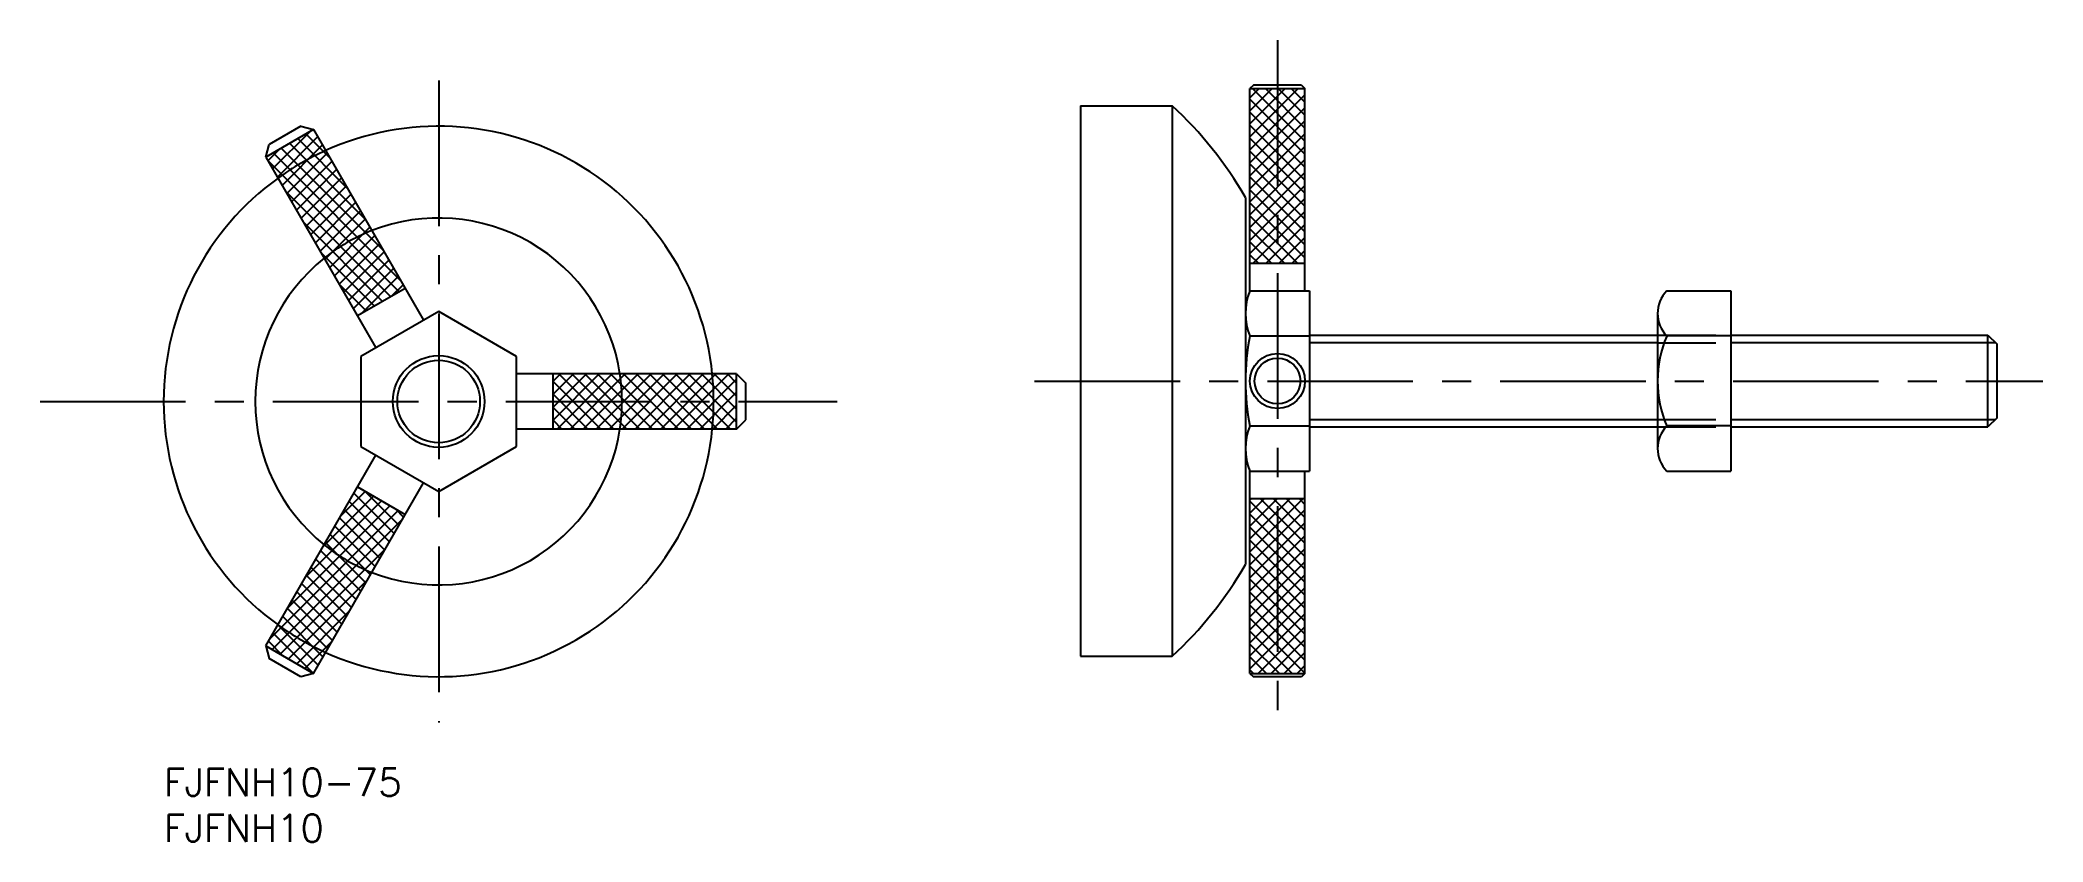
# Model space of a CAD drawing. Extents: x -13 to 205, y -8 to 79.
import ezdxf

# ---------------------------------------------------------------- set-up
doc = ezdxf.new("R2010")
doc.units = 0
doc.header["$LTSCALE"] = 0.5
doc.linetypes.add('CENTER', pattern=[50.8, 31.75, -6.35, 6.35, -6.35])
doc.linetypes.add('DASHED', pattern=[19.05, 12.7, -6.35])
for name, color, linetype in [('MSM_CENTER', 1, 'CENTER'), ('MSM_CONTINUOUS', 7, 'CONTINUOUS'), ('MSM_DASHED', 4, 'DASHED'), ('MSM_NARROW', 5, 'CONTINUOUS'), ('MSM_PART_NUMBER', 7, 'CONTINUOUS')]:
    doc.layers.add(name, color=color, linetype=linetype)
doc.styles.get("Standard").update_dxf_attribs({"font": 'txt.shx', "height": 3, "bigfont": 'bigfont.shx'})

msp = doc.modelspace()

# ---------------------------------------------------------------- linework, layer by layer
at = {"layer": 'MSM_CENTER'}
for p, q in [((121.5, 79.4), (121.5, 5.08)), ((30, 75.01), (30, 5.01)), ((95, 42.24), (205, 42.24)), ((-13.48, 40.01), (73.47, 40.01))]:
    msp.add_line(p, q, dxfattribs=at)
at = {"layer": 'MSM_CONTINUOUS'}
for p, q in [((118.87, 74.49), (118.5, 74.12)), ((124.13, 74.49), (118.87, 74.49)), ((124.13, 74.49), (124.5, 74.12)), ((100, 72.24), (100, 12.24)), ((100, 72.24), (110, 72.24)), ((110, 72.24), (110, 12.24)), ((118.5, 74.12), (124.5, 74.12)), ((118.5, 52.06), (118.5, 74.12)), ((124.5, 52.06), (124.5, 74.12)), ((14.98, 70.02), (11.51, 68.02)), ((14.98, 70.02), (16.34, 69.66)), ((16.34, 69.66), (11.15, 66.66)), ((11.15, 66.66), (11.51, 68.02)), ((16.34, 69.66), (28.34, 48.87)), ((11.15, 66.66), (23.15, 45.87)), ((118, 62.24), (118, 22.24)), ((118.5, 55.07), (124.5, 55.07)), ((26.34, 52.34), (21.15, 49.34)), ((118.5, 52.06), (125, 52.06)), ((125, 52.06), (125, 32.43)), ((163.96, 52.06), (170.96, 52.06)), ((170.96, 52.06), (170.96, 32.43)), ((30, 49.83), (21.5, 44.92)), ((38.5, 44.92), (30, 49.83)), ((162.96, 49.61), (162.96, 34.88)), ((118.5, 47.15), (125, 47.15)), ((125, 47.24), (162.96, 47.24)), ((170.96, 47.15), (163.96, 47.15)), ((170.96, 47.24), (199, 47.24)), ((199, 47.24), (200, 46.24)), ((199, 37.24), (199, 47.24)), ((200, 38.24), (200, 46.24)), ((21.5, 44.92), (21.5, 35.1)), ((38.5, 35.1), (38.5, 44.92)), ((62.5, 43.01), (38.5, 43.01)), ((42.5, 37.01), (42.5, 43.01)), ((62.5, 37.01), (62.5, 43.01)), ((62.5, 43.01), (63.5, 42.01)), ((63.5, 38.01), (63.5, 42.01)), ((62.5, 37.01), (63.5, 38.01)), ((118.5, 37.34), (125, 37.34)), ((125, 37.24), (162.96, 37.24)), ((170.96, 37.34), (163.96, 37.34)), ((170.96, 37.24), (199, 37.24)), ((200, 38.24), (199, 37.24)), ((21.5, 35.1), (30, 30.2)), ((30, 30.2), (38.5, 35.1)), ((62.5, 37.01), (38.5, 37.01)), ((11.15, 13.37), (23.15, 34.15)), ((16.34, 10.37), (28.34, 31.15)), ((21.15, 30.69), (26.34, 27.69)), ((118.5, 32.43), (125, 32.43)), ((118.5, 10.37), (118.5, 32.43)), ((124.5, 10.37), (124.5, 32.43)), ((163.96, 32.43), (170.96, 32.43)), ((118.5, 29.42), (124.5, 29.42)), ((118.5, 29.26), (118.66, 29.42)), ((11.15, 13.37), (16.34, 10.37)), ((11.15, 13.37), (11.51, 12)), ((14.98, 10), (11.51, 12)), ((100, 12.24), (110, 12.24)), ((16.34, 10.37), (14.98, 10)), ((16.31, 10.39), (16.42, 10.49)), ((118.5, 10.37), (118.87, 10)), ((118.5, 10.37), (124.5, 10.37)), ((124.13, 10), (118.87, 10)), ((124.5, 10.37), (124.13, 10))]:
    msp.add_line(p, q, dxfattribs=at)
for centre, radius in [((30, 40.01), 5), ((30, 40.01), 4.5), ((121.5, 42.24), 3), ((121.5, 42.24), 2.5)]:
    msp.add_circle(centre, radius, dxfattribs=at)
for centre, radius, start, end in [((82.18, 41.79), 41.25, 29.7298, 47.5898), ((30, 40.01), 30, 5.7392, 114.2608), ((30, 40.01), 30, 125.7392, 234.2608), ((30, 40.01), 20, 8.6269, 111.3731), ((30, 40.01), 20, 128.6269, 231.3731), ((124.27, 49.61), 6.27, 156.965, 203.035), ((166.47, 49.61), 3.51, 135.6541, 224.3459), ((142.33, 42.24), 24.33, 168.3649, 191.6351), ((175.5, 42.24), 12.54, 156.965, 203.035), ((124.27, 34.88), 6.27, 156.965, 203.035), ((166.47, 34.88), 3.51, 135.6541, 224.3459), ((30, 40.01), 30, 245.7392, 354.2608), ((30, 40.01), 20, 248.6269, 351.3731), ((82.18, 42.7), 41.25, 312.4102, 330.2702)]:
    msp.add_arc(centre, radius, start, end, dxfattribs=at)
at = {"layer": 'MSM_DASHED'}
for p, q in [((162.96, 47.24), (170.96, 47.24)), ((162.96, 46.42), (170.96, 46.42)), ((162.96, 38.06), (170.96, 38.06)), ((162.96, 37.24), (170.96, 37.24))]:
    msp.add_line(p, q, dxfattribs=at)
for centre, radius, start, end in [((30, 40.01), 30, 114.2608, 125.7392), ((30, 40.01), 20, 111.3731, 128.6269), ((30, 40.01), 20, 351.3731, 8.6269), ((30, 40.01), 30, 354.2608, 5.7392), ((30, 40.01), 20, 231.3731, 248.6269), ((30.01, 40.06), 30.05, 234.2972, 245.758)]:
    msp.add_arc(centre, radius, start, end, dxfattribs=at)
at = {"layer": 'MSM_NARROW'}
for p, q in [((118.5, 73.1), (119.52, 74.12)), ((118.5, 71.69), (120.93, 74.12)), ((118.5, 70.27), (122.35, 74.12)), ((118.5, 68.86), (123.76, 74.12)), ((118.5, 67.45), (124.5, 73.45)), ((118.5, 72.97), (124.5, 66.97)), ((118.76, 74.12), (124.5, 68.39)), ((120.18, 74.12), (124.5, 69.8)), ((121.59, 74.12), (124.5, 71.21)), ((123.01, 74.12), (124.5, 72.63)), ((124.42, 74.12), (124.5, 74.04)), ((118.5, 66.03), (124.5, 72.03)), ((118.5, 71.56), (124.5, 65.56)), ((118.5, 64.62), (124.5, 70.62)), ((118.5, 70.14), (124.5, 64.14)), ((11.89, 65.37), (15.97, 69.44)), ((12.41, 64.47), (16.8, 68.86)), ((12.93, 63.57), (17.32, 67.97)), ((13.72, 68.15), (21.99, 59.88)), ((14.62, 68.66), (20.06, 63.23)), ((15.52, 69.18), (18.12, 66.58)), ((118.5, 63.2), (124.5, 69.2)), ((118.5, 68.73), (124.5, 62.73)), ((118.5, 61.79), (124.5, 67.79)), ((11.38, 66.26), (12.62, 67.51)), ((11.39, 66.24), (25.68, 51.95)), ((11.93, 67.11), (25.85, 53.19)), ((12.83, 67.63), (23.92, 56.54)), ((13.45, 62.68), (17.84, 67.07)), ((13.96, 61.78), (18.36, 66.17)), ((118.5, 67.31), (124.5, 61.31)), ((118.5, 60.37), (124.5, 66.37)), ((118.5, 65.9), (124.5, 59.9)), ((14.48, 60.88), (18.87, 65.28)), ((15, 59.99), (19.39, 64.38)), ((15.52, 59.09), (19.91, 63.48)), ((118.5, 58.96), (124.5, 64.96)), ((118.5, 64.49), (124.5, 58.49)), ((118.5, 57.55), (124.5, 63.55)), ((13.32, 62.89), (24.78, 51.43)), ((16.03, 58.19), (20.43, 62.59)), ((16.55, 57.3), (20.94, 61.69)), ((118.5, 63.07), (124.5, 57.07)), ((118.5, 56.13), (124.5, 62.13)), ((118.5, 61.66), (124.5, 55.66)), ((15.25, 59.55), (23.88, 50.92)), ((17.07, 56.4), (21.46, 60.79)), ((17.59, 55.5), (21.98, 59.9)), ((18.11, 54.61), (22.5, 59)), ((118.5, 60.24), (123.67, 55.07)), ((118.85, 55.07), (124.5, 60.72)), ((120.27, 55.07), (124.5, 59.3)), ((18.62, 53.71), (23.02, 58.1)), ((19.14, 52.81), (23.53, 57.21)), ((118.5, 58.83), (122.26, 55.07)), ((118.5, 57.42), (120.85, 55.07)), ((121.68, 55.07), (124.5, 57.89)), ((17.19, 56.2), (22.99, 50.4)), ((19.66, 51.92), (24.05, 56.31)), ((20.18, 51.02), (24.57, 55.41)), ((118.5, 56), (119.43, 55.07)), ((123.09, 55.07), (124.5, 56.48)), ((19.12, 52.85), (22.09, 49.88)), ((20.69, 50.12), (25.09, 54.52)), ((21.56, 49.57), (25.6, 53.62)), ((24.9, 51.51), (26.12, 52.72)), ((21.05, 49.51), (21.19, 49.36)), ((125, 46.43), (162.96, 46.43)), ((170.96, 46.43), (199.81, 46.43)), ((42.5, 37.99), (47.52, 43.01)), ((42.5, 39.4), (46.11, 43.01)), ((42.5, 40.81), (44.69, 43.01)), ((42.5, 42.23), (43.28, 43.01)), ((42.5, 42.2), (47.69, 37.01)), ((42.94, 37.01), (48.94, 43.01)), ((43.1, 43.01), (49.1, 37.01)), ((44.35, 37.01), (50.35, 43.01)), ((44.52, 43.01), (50.52, 37.01)), ((45.76, 37.01), (51.76, 43.01)), ((45.93, 43.01), (51.93, 37.01)), ((47.18, 37.01), (53.18, 43.01)), ((47.34, 43.01), (53.34, 37.01)), ((48.59, 37.01), (54.59, 43.01)), ((48.76, 43.01), (54.76, 37.01)), ((50.01, 37.01), (56.01, 43.01)), ((50.17, 43.01), (56.17, 37.01)), ((51.42, 37.01), (57.42, 43.01)), ((51.59, 43.01), (57.59, 37.01)), ((52.84, 37.01), (58.84, 43.01)), ((53, 43.01), (59, 37.01)), ((54.25, 37.01), (60.25, 43.01)), ((54.41, 43.01), (60.41, 37.01)), ((55.66, 37.01), (61.66, 43.01)), ((55.83, 43.01), (61.83, 37.01)), ((57.08, 37.01), (62.5, 42.43)), ((57.24, 43.01), (62.5, 37.76)), ((58.66, 43.01), (62.5, 39.17)), ((60.07, 43.01), (62.5, 40.59)), ((61.49, 43.01), (62.5, 42)), ((42.5, 40.79), (46.27, 37.01)), ((42.5, 39.37), (44.86, 37.01)), ((58.49, 37.01), (62.5, 41.01)), ((59.91, 37.01), (62.5, 39.6)), ((42.5, 37.96), (43.44, 37.01)), ((61.32, 37.01), (62.5, 38.19)), ((125, 38.06), (162.96, 38.06)), ((170.96, 38.06), (199.81, 38.06)), ((13.55, 17.52), (24.68, 28.65)), ((15.48, 20.87), (23.78, 29.17)), ((17.41, 24.21), (22.88, 29.69)), ((19.34, 27.56), (21.99, 30.2)), ((20.24, 29.11), (24.63, 24.72)), ((20.75, 30), (25.15, 25.61)), ((21.95, 30.23), (25.66, 26.51)), ((118.5, 27.85), (120.07, 29.42)), ((118.5, 26.43), (121.49, 29.42)), ((118.5, 25.02), (122.9, 29.42)), ((118.5, 23.61), (124.31, 29.42)), ((118.5, 29.13), (124.5, 23.13)), ((119.63, 29.42), (124.5, 24.55)), ((121.04, 29.42), (124.5, 25.96)), ((122.45, 29.42), (124.5, 27.37)), ((123.87, 29.42), (124.5, 28.79)), ((11.62, 14.18), (25.57, 28.13)), ((11.83, 12.97), (26.08, 27.22)), ((18.68, 26.42), (23.08, 22.03)), ((19.2, 27.31), (23.59, 22.92)), ((19.72, 28.21), (24.11, 23.82)), ((25.29, 28.29), (26.18, 27.4)), ((118.5, 22.19), (124.5, 28.19)), ((118.5, 27.72), (124.5, 21.72)), ((118.5, 20.78), (124.5, 26.78)), ((118.5, 26.3), (124.5, 20.3)), ((17.65, 24.62), (22.04, 20.23)), ((18.17, 25.52), (22.56, 21.13)), ((118.5, 19.36), (124.5, 25.36)), ((118.5, 24.89), (124.5, 18.89)), ((12.72, 12.46), (24.14, 23.88)), ((16.09, 21.93), (20.49, 17.54)), ((16.61, 22.83), (21, 18.44)), ((17.13, 23.73), (21.52, 19.34)), ((118.5, 17.95), (124.5, 23.95)), ((118.5, 23.47), (124.5, 17.47)), ((118.5, 16.53), (124.5, 22.53)), ((118.5, 22.06), (124.5, 16.06)), ((13.62, 11.94), (22.21, 20.53)), ((15.06, 20.14), (19.45, 15.75)), ((15.58, 21.04), (19.97, 16.65)), ((118.5, 15.12), (124.5, 21.12)), ((118.5, 20.65), (124.5, 14.65)), ((118.5, 13.71), (124.5, 19.71)), ((14.02, 18.35), (18.42, 13.96)), ((14.54, 19.25), (18.93, 14.85)), ((118.5, 19.23), (124.5, 13.23)), ((118.5, 12.29), (124.5, 18.29)), ((118.5, 17.82), (124.5, 11.82)), ((12.47, 15.66), (16.86, 11.27)), ((12.99, 16.56), (17.38, 12.16)), ((13.51, 17.45), (17.9, 13.06)), ((14.52, 11.42), (20.28, 17.18)), ((118.5, 10.88), (124.5, 16.88)), ((118.5, 16.4), (124.5, 10.4)), ((119.4, 10.37), (124.5, 15.46)), ((11.44, 13.87), (13.01, 12.29)), ((11.95, 14.76), (16.35, 10.37)), ((15.41, 10.9), (18.35, 13.84)), ((118.5, 14.99), (123.12, 10.37)), ((118.5, 13.57), (121.71, 10.37)), ((120.82, 10.37), (124.5, 14.05)), ((118.5, 12.16), (120.29, 10.37)), ((122.23, 10.37), (124.5, 12.63)), ((123.65, 10.37), (124.5, 11.22)), ((118.5, 10.75), (118.88, 10.37))]:
    msp.add_line(p, q, dxfattribs=at)

# ---------------------------------------------------------------- texts
at = {"layer": 'MSM_PART_NUMBER'}
for s, p in [('FJFNH10-75', (0, -3)), ('FJFNH10', (0, -8))]:
    msp.add_text(s, height=3, dxfattribs=at).set_placement(p)

doc.saveas('drawing.dxf')
